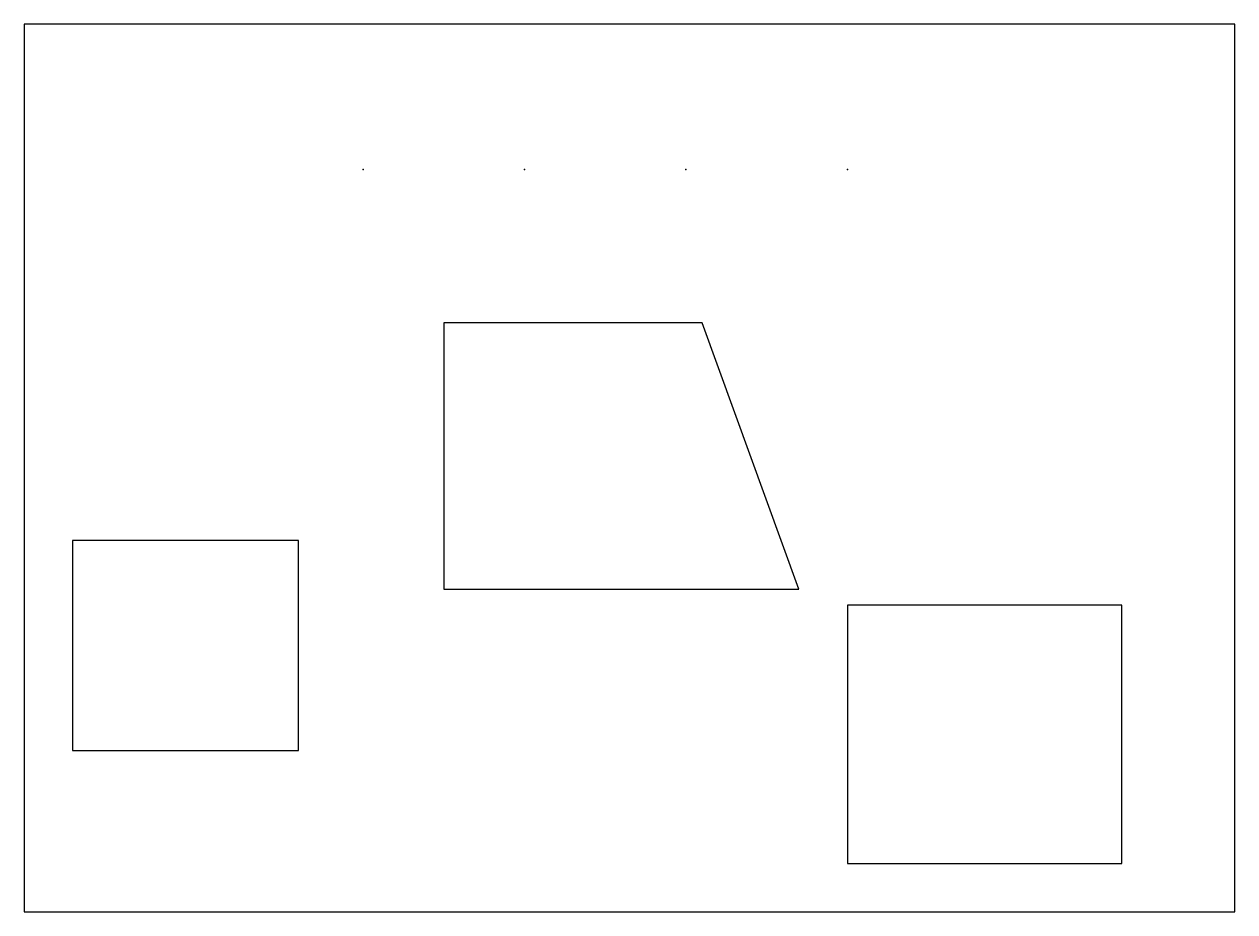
# Model space of a CAD drawing. Header units: millimetres. Extents: x -40000 to 110000, y -40000 to 70000.
import ezdxf

# ---------------------------------------------------------------- set-up
doc = ezdxf.new("R2010")
doc.units = ezdxf.units.MM

# ---------------------------------------------------------------- blocks, each defined once
blk = doc.blocks.new('方案a-48m')
blk.add_lwpolyline([(12000, 0), (56000, 0), (44000, 33000), (12000, 33000)], close=True)
blk = doc.blocks.new('周边建筑a-45m')
blk.add_lwpolyline([(62000, -34000), (96000, -34000), (96000, -2000), (62000, -2000)], close=True)
blk = doc.blocks.new('周边建筑b-28m')
blk.add_lwpolyline([(-34000, -20000), (-6000, -20000), (-6000, 6000), (-34000, 6000)], close=True)
blk = doc.blocks.new('地块-0m')
blk.add_lwpolyline([(-40000, -40000), (110000, -40000), (110000, 70000), (-40000, 70000)], close=True)
blk = doc.blocks.new('保护点a-1.5m')
blk.add_point((0, 0))

msp = doc.modelspace()

# ---------------------------------------------------------------- block references
for name, p in [('地块-0m', (0, 0)), ('保护点a-1.5m', (2000, 52000)), ('保护点a-1.5m', (22000, 52000)), ('保护点a-1.5m', (42000, 52000)), ('保护点a-1.5m', (62000, 52000)), ('方案a-48m', (0, 0)), ('周边建筑b-28m', (0, 0)), ('周边建筑a-45m', (0, 0))]:
    msp.add_blockref(name, p)

doc.saveas('drawing.dxf')
